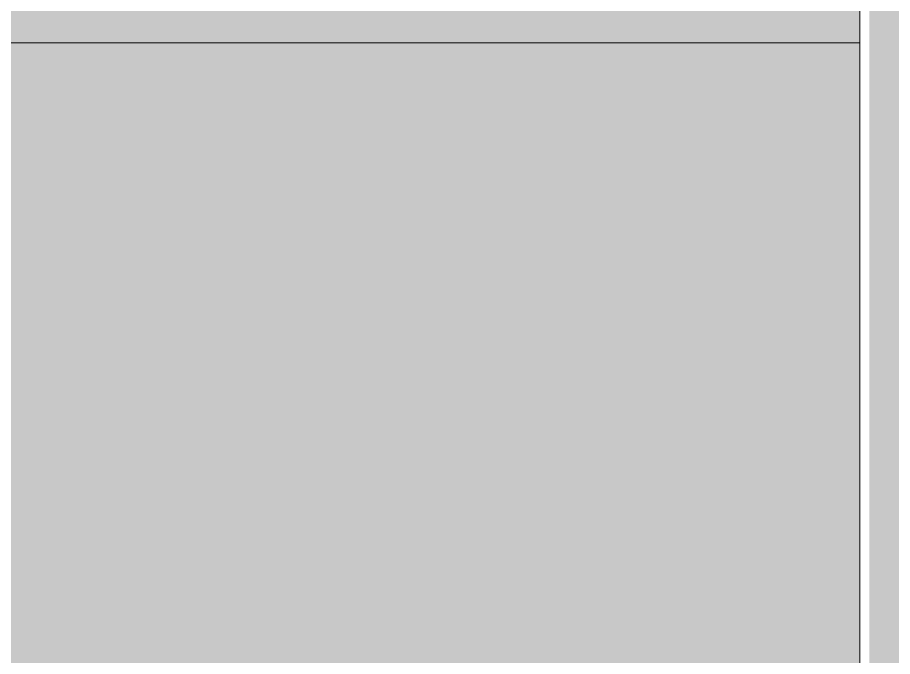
# Model space of a CAD drawing. Header units: inches. Extents: x 1750 to 8392, y -297 to 660.
# Drawn here: x 2295.2341 to 2295.5646, y 163.6426 to 163.884 of the extents above; entities that cross this region are included whole.
import ezdxf

# ---------------------------------------------------------------- set-up
doc = ezdxf.new("R2010")
doc.units = ezdxf.units.IN
doc.header["$MEASUREMENT"] = 0
doc.layers.add('A-FLOR-HRAL', color=11, linetype='Continuous', lineweight=9)

# ---------------------------------------------------------------- blocks, each defined once
blk = doc.blocks.new('Railing - Baluster_01-V32-BUILDING ELEVATION - EAST')
at = {"layer": 'A-FLOR-HRAL'}
blk.add_hatch(color=256, dxfattribs=at).paths.add_polyline_path([(2296.73328, 136.25), (2296.73328, 177.15484), (2295.55218, 177.15484), (2295.56333, 136.25)], flags=0)
blk.add_line((2295.55218, 136.25), (2295.55218, 177.15484), dxfattribs=at)
blk = doc.blocks.new('Railing - Railing-2567109-BUILDING ELEVATION - EAST')
at = {"layer": 'A-FLOR-HRAL'}
h = blk.add_hatch(color=256, dxfattribs=at)
h.paths.add_polyline_path([(2253.73546, 163.8744), (2295.55218, 163.8744), (2295.55218, 164.34766), (2249.48919, 164.34766), (2249.48919, 163.8744), (2253.66536, 163.8744)], flags=0)
h.paths.add_polyline_path([(2328.247, 163.8744), (2327.77374, 164.34766), (2327.77374, 163.8744)], flags=0)
h.paths.add_polyline_path([(2217.97548, 163.8744), (2248.30809, 163.8744), (2248.30809, 164.34766), (2218.44874, 164.34766)], flags=0)
h.paths.add_polyline_path([(2326.59263, 163.8744), (2326.59263, 164.34766), (2296.73328, 164.34766), (2296.73328, 163.8744), (2324.89191, 163.8744)], flags=0)
h = blk.add_hatch(color=256, dxfattribs=at)
h.paths.add_polyline_path([(2218.63504, 163.40114), (2248.30809, 163.40114), (2248.30809, 163.8744), (2217.97548, 163.8744), (2218.44874, 163.40114)], flags=0)
h.paths.add_polyline_path([(2327.77374, 163.40114), (2328.247, 163.8744), (2327.77374, 163.8744)], flags=0)
h.paths.add_polyline_path([(2326.59263, 163.40114), (2326.59263, 163.8744), (2296.73328, 163.8744), (2296.73328, 163.40114), (2324.89191, 163.40114)], flags=0)
h.paths.add_polyline_path([(2250.81244, 163.40114), (2295.55218, 163.40114), (2295.55218, 163.8744), (2249.48919, 163.8744), (2249.48919, 163.40114), (2250.42296, 163.40114)], flags=0)
blk.add_line((2295.55218, 163.8744), (2249.48919, 163.8744), dxfattribs=at)
blk.add_blockref('Railing - Baluster_01-V32-BUILDING ELEVATION - EAST', (0, 0))

msp = doc.modelspace()

# ---------------------------------------------------------------- block references
at = {"layer": 'A-FLOR-HRAL'}
msp.add_blockref('Railing - Railing-2567109-BUILDING ELEVATION - EAST', (0, 0), dxfattribs=at)

doc.saveas('drawing.dxf')
